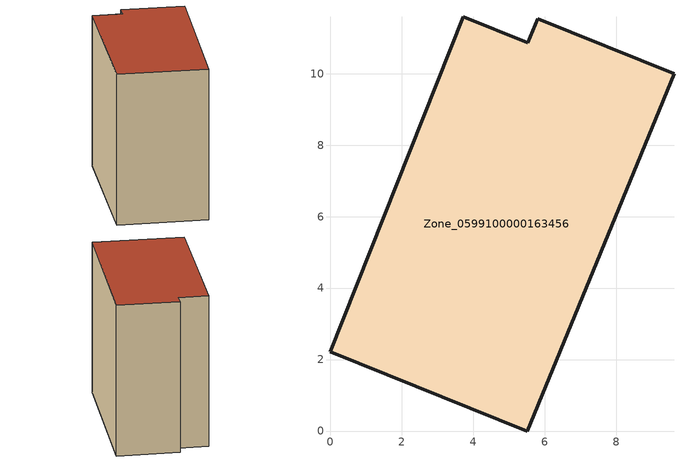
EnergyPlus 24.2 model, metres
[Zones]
Zone_0599100000163456
 floor ground (C_G): 5.5,0 0,2.22 3.72,11.59 5.52,10.86 5.8,11.54 9.61,9.99 z0
 wall outside (C_F): 5.8,11.54 5.52,10.86 3.72,11.59 0,2.22 5.5,0 9.61,9.99 5.8,11.54 z0:10.35
 roof outside (C_R): 5.5,0 9.61,9.99 5.8,11.54 5.52,10.86 3.72,11.59 0,2.22 z10.35
[BUILDING]
Pand.0599100000163456: North Axis=0; Terrain=City; Loads Convergence Tolerance Value=0.04; Temperature Convergence Tolerance Value=0.4; Solar Distribution=FullExterior; Maximum Number of Warmup Days=25; Minimum Number of Warmup Days=1
[Site:Location]
Rotterdam.The.Hague.AP_ZH_NLD Design_Conditions: Latitude=51.96; Longitude=4.45; Time Zone=1; Elevation=-4.5
[SITE:GROUNDTEMPERATURE:BUILDINGSURFACE]
18, 18, 18, 18, 18, 18, 18, 18, 18, 18, 18, 18
[MATERIAL] Thermal Absorptance=0.9; Solar Absorptance=0.7; Visible Absorptance=0.7
Name | Roughness | Thickness | Conductivity | Density | Specific Heat
G.TI.1946 | MediumSmooth | 0.15 | 1 | 540 | 1210
F.TI.1946 | Rough | 0.3 | 0.857143 | 1920 | 840
R.TI.1946 | MediumRough | 0.2 | 0.1 | 1500 | 1000
[CONSTRUCTION]
C_G: G.TI.1946
C_F: F.TI.1946
C_R: R.TI.1946
[ZONE]
Zone_0599100000163456: Type=1; Multiplier=1; Ceiling Height=Autocalculate; Volume=Autocalculate; Floor Area=autocalculate; Part of Total Floor Area=Yes
[ZONEINFILTRATION:DESIGNFLOWRATE]
Infil_Zone_0599100000163456: Zone or ZoneList or Space or SpaceList=Zone_0599100000163456; Schedule=AlwaysOn; Design Flow Rate Calculation Method=Flow/Area; Flow Rate per Floor Area=0.003; Constant Term Coefficient=1; Temperature Term Coefficient=0; Velocity Term Coefficient=0; Velocity Squared Term Coefficient=0
[HVACTEMPLATE:ZONE:IDEALLOADSAIRSYSTEM]
Zone_0599100000163456: Maximum Heating Supply Air Temperature=50; Minimum Cooling Supply Air Temperature=13; Maximum Heating Supply Air Humidity Ratio=0.0156; Minimum Cooling Supply Air Humidity Ratio=0.0077; Heating Limit=NoLimit; Cooling Limit=NoLimit; Dehumidification Control Type=ConstantSensibleHeatRatio; Cooling Sensible Heat Ratio=0.7; Dehumidification Setpoint=60; Humidification Control Type=None; Humidification Setpoint=30; Outdoor Air Method=None; Outdoor Air Flow Rate per Person=0.00944; Outdoor Air Flow Rate per Zone Floor Area=0; Outdoor Air Flow Rate per Zone=0; Demand Controlled Ventilation Type=None; Outdoor Air Economizer Type=NoEconomizer; Heat Recovery Type=None; Sensible Heat Recovery Effectiveness=0.7; Latent Heat Recovery Effectiveness=0.65
[ZONECONTROL:THERMOSTAT]
ThermostatControl_Zone_0599100000163456: Zone or ZoneList=Zone_0599100000163456; Control Type Schedule=DualSetpointControlType; Control 1=Thermostat_Zone_0599100000163456; Temperature Difference Between Cutout And Setpoint=0
[THERMOSTATSETPOINT:DUALSETPOINT]
Thermostat_Zone_0599100000163456: Heating Setpoint Temperature Schedule=HeatingSetpoint_Zone_0599100000163456; Cooling Setpoint Temperature Schedule=CoolingSetpoint_Zone_0599100000163456
[SCHEDULE:COMPACT]
HeatingSetpoint_Zone_0599100000163456: Through: 12/31, For: AllDays, Until: 24:00, 21
CoolingSetpoint_Zone_0599100000163456: Through: 12/31, For: AllDays, Until: 24:00, 24
DualSetpointControlType: Through: 12/31, For: AllDays, Until: 24:00, 4
AlwaysOn: Through: 12/31, For: AllDays, Until: 24:00, 1
